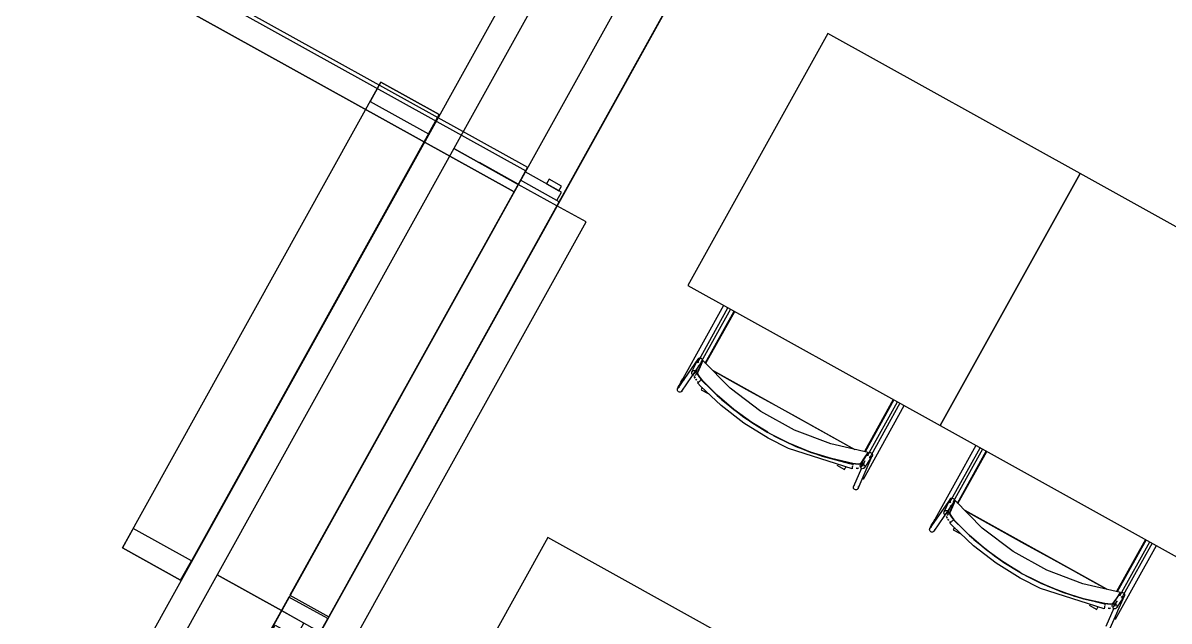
# Model space of a CAD drawing. Header units: metres. Extents: x 2.3 to 42.8, y 0.9 to 31.9.
# Drawn here: x 22.013 to 23.03, y 20.717 to 21.248 of the extents above; entities that cross this region are included whole.
import ezdxf

# ---------------------------------------------------------------- set-up
doc = ezdxf.new("R2010")
doc.units = ezdxf.units.M
doc.layers.add('ARREDI', color=9, linetype='Continuous')
doc.layers.add('PARETI_STRUTTURE', color=7, linetype='Continuous')

msp = doc.modelspace()

# ---------------------------------------------------------------- linework, layer by layer
at = {"layer": 'ARREDI'}
for points in [[(25.5648, 26.8977), (21.4984, 19.5741)], [(22.6182, 20.9459), (22.6438, 20.9919)], [(22.609, 20.9363), (22.6108, 20.9402), (22.6114, 20.9417)], [(22.6124, 20.9464), (22.6118, 20.9469), (22.6115, 20.9476), (22.6113, 20.9483), (22.6115, 20.949), (22.6117, 20.9495), (22.6117, 20.9495), (22.6119, 20.9497), (22.6124, 20.9501), (22.6131, 20.9504)], [(22.7563, 20.8568), (22.7596, 20.8617), (22.7629, 20.8666), (22.7295, 20.8741), (22.6975, 20.8863), (22.6675, 20.903), (22.6402, 20.9237), (22.6162, 20.9481), (22.6137, 20.9427), (22.6113, 20.9373), (22.6114, 20.9364), (22.6122, 20.9349), (22.6135, 20.933), (22.6151, 20.9311)], [(22.6121, 20.9431), (22.6125, 20.944)], [(22.6132, 20.9504), (22.6139, 20.9503), (22.6146, 20.9501), (22.6152, 20.9496), (22.6155, 20.9489), (22.6157, 20.9482), (22.6155, 20.9474)], [(22.6144, 20.9466), (22.6162, 20.9481)], [(22.5984, 20.9319), (22.5984, 20.9319), (22.5984, 20.9319), (22.5987, 20.9317), (22.5991, 20.9315)], [(22.5991, 20.9315), (22.5997, 20.9312)], [(22.608, 20.9351), (22.6073, 20.9353), (22.6067, 20.9358), (22.6064, 20.9364), (22.6062, 20.9372), (22.6062, 20.9372), (22.6064, 20.9379), (22.6064, 20.938), (22.6068, 20.9385), (22.6073, 20.939), (22.6081, 20.9392)], [(22.6081, 20.9392), (22.6088, 20.9392), (22.6095, 20.9389), (22.6101, 20.9384), (22.6104, 20.9378), (22.6106, 20.9371), (22.6104, 20.9364), (22.6104, 20.9362), (22.6101, 20.9357), (22.6095, 20.9353), (22.6088, 20.935)], [(22.6084, 20.9339), (22.6092, 20.9325)], [(22.6092, 20.9324), (22.6085, 20.9339)], [(22.6105, 20.9305), (22.6098, 20.9317)], [(22.6098, 20.9317), (22.6105, 20.9306)], [(22.6151, 20.9311), (22.6134, 20.9331), (22.6122, 20.9349), (22.6114, 20.9364), (22.6113, 20.9373)], [(22.6115, 20.9282), (22.6117, 20.9284), (22.6121, 20.9287), (22.6126, 20.9291), (22.6131, 20.9296), (22.6137, 20.9301)], [(22.6137, 20.9301), (22.6141, 20.9306), (22.6145, 20.9309), (22.6147, 20.931)], [(22.6736, 20.8845), (22.6594, 20.8931), (22.6436, 20.9046), (22.6288, 20.9173), (22.6151, 20.9311)], [(22.6152, 20.931), (22.6289, 20.9172), (22.6436, 20.9046), (22.6594, 20.8931), (22.6736, 20.8844)], [(22.6249, 20.9392), (22.6374, 20.9323), (22.6575, 20.9211), (22.6777, 20.9099), (22.6979, 20.8987), (22.7181, 20.8874), (22.7382, 20.8763), (22.7508, 20.8693)], [(22.7507, 20.8693), (22.6249, 20.9392)], [(22.596, 20.9202), (22.5953, 20.9202), (22.5946, 20.9204), (22.594, 20.9209), (22.5936, 20.9216), (22.5935, 20.9223), (22.5936, 20.9231), (22.5939, 20.9235), (22.5939, 20.9235), (22.594, 20.9237), (22.5946, 20.9242), (22.5953, 20.9244)], [(22.5978, 20.9222), (22.5977, 20.9215), (22.5975, 20.9211), (22.5975, 20.921), (22.5973, 20.9208), (22.5967, 20.9204), (22.596, 20.9202)], [(22.6121, 20.9287), (22.6114, 20.9295)], [(22.6115, 20.9282), (22.6115, 20.9282)], [(22.6156, 20.9241), (22.6152, 20.9235), (22.6149, 20.9229), (22.6146, 20.9225), (22.6145, 20.9223)], [(22.7855, 20.9132), (22.76, 20.8672)], [(22.6792, 20.8814), (22.6931, 20.8744)], [(22.6931, 20.8744), (22.6792, 20.8814)], [(22.6937, 20.8741), (22.7114, 20.8669), (22.73, 20.8611), (22.7489, 20.8568)], [(22.7491, 20.8567), (22.7301, 20.8611), (22.7115, 20.8669), (22.6937, 20.8741)], [(22.7599, 20.859), (22.7591, 20.8579), (22.7557, 20.853)], [(22.7629, 20.8666), (22.7625, 20.8636), (22.7629, 20.8666)], [(22.7627, 20.8657), (22.7632, 20.8662), (22.7639, 20.8665), (22.7647, 20.8666), (22.7654, 20.8663), (22.766, 20.8659), (22.7664, 20.8653)], [(22.7664, 20.8653), (22.7666, 20.8645), (22.7665, 20.8638), (22.7664, 20.8636), (22.7664, 20.8636), (22.7662, 20.8631), (22.7656, 20.8626), (22.7649, 20.8623), (22.7642, 20.8623), (22.7635, 20.8625)], [(22.842, 20.8217), (22.8675, 20.8677)], [(22.7418, 20.8516), (22.742, 20.8518), (22.7422, 20.8522), (22.7425, 20.8528), (22.7429, 20.8534)], [(22.7488, 20.8543), (22.7487, 20.8536), (22.7486, 20.8529), (22.7485, 20.8524), (22.7485, 20.8521), (22.7485, 20.8521), (22.7485, 20.8521), (22.7485, 20.8523)], [(22.7492, 20.8563), (22.7492, 20.8561), (22.7491, 20.8556), (22.749, 20.855)], [(22.7491, 20.8567), (22.7515, 20.8564), (22.7538, 20.8563), (22.7555, 20.8564), (22.7563, 20.8568)], [(22.7563, 20.8568), (22.7555, 20.8564), (22.7539, 20.8563), (22.7516, 20.8564), (22.7491, 20.8567)], [(22.7541, 20.8525), (22.7533, 20.8524), (22.752, 20.8525)], [(22.752, 20.8525), (22.7533, 20.8524)], [(22.7556, 20.8542), (22.7556, 20.8549), (22.7559, 20.8554), (22.756, 20.8555), (22.7565, 20.8561), (22.7565, 20.8561), (22.7572, 20.8563), (22.7579, 20.8564), (22.7586, 20.8561), (22.7592, 20.8557), (22.7596, 20.855)], [(22.7596, 20.855), (22.7598, 20.8543), (22.7597, 20.8536), (22.7595, 20.8531), (22.7594, 20.8529), (22.7589, 20.8525), (22.7589, 20.8524), (22.7582, 20.8522), (22.7575, 20.8521), (22.7567, 20.8523), (22.7561, 20.8528)], [(22.7572, 20.8437), (22.7578, 20.8434)], [(22.7578, 20.8434), (22.7583, 20.8431), (22.7585, 20.843)], [(22.7586, 20.843), (22.7586, 20.843)], [(22.7498, 20.8347), (22.7497, 20.8355), (22.7498, 20.8362), (22.7498, 20.8364), (22.7498, 20.8364), (22.7501, 20.8369), (22.7506, 20.8374)], [(22.7538, 20.8364), (22.754, 20.8357), (22.7539, 20.8349), (22.7538, 20.8347), (22.7538, 20.8347), (22.7536, 20.8343), (22.753, 20.8338), (22.7523, 20.8335), (22.7516, 20.8335), (22.7509, 20.8337), (22.7503, 20.8341), (22.7498, 20.8347)], [(22.8361, 20.8222), (22.8356, 20.8227), (22.8352, 20.8233), (22.8351, 20.8241), (22.8352, 20.8248), (22.8355, 20.8252), (22.8355, 20.8252), (22.8356, 20.8254), (22.8362, 20.8259), (22.8369, 20.8261)], [(22.98, 20.7325), (22.9833, 20.7374), (22.9866, 20.7424), (22.9532, 20.7499), (22.9212, 20.7621), (22.8913, 20.7788), (22.864, 20.7995), (22.8399, 20.8238), (22.8375, 20.8184), (22.8351, 20.813), (22.8352, 20.8122), (22.836, 20.8106), (22.8373, 20.8088), (22.8389, 20.8069)], [(22.8358, 20.8189), (22.8362, 20.8198)], [(22.8369, 20.8261), (22.8377, 20.8261), (22.8383, 20.8258), (22.8389, 20.8253), (22.8393, 20.8247), (22.8394, 20.8239), (22.8393, 20.8232)], [(22.8382, 20.8224), (22.8399, 20.8238)], [(22.8318, 20.8108), (22.8311, 20.8111), (22.8305, 20.8116), (22.8301, 20.8122), (22.83, 20.8129), (22.83, 20.813), (22.8301, 20.8137), (22.8302, 20.8138), (22.8305, 20.8143), (22.8311, 20.8147), (22.8318, 20.815)], [(22.8318, 20.815), (22.8326, 20.815), (22.8333, 20.8147), (22.8338, 20.8142), (22.8342, 20.8136), (22.8343, 20.8128), (22.8342, 20.8121), (22.8341, 20.812), (22.8338, 20.8115), (22.8332, 20.811), (22.8325, 20.8108)], [(22.833, 20.8082), (22.8322, 20.8097)], [(22.8322, 20.8097), (22.8329, 20.8082)], [(22.8328, 20.812), (22.8345, 20.816), (22.835, 20.8171)], [(22.8388, 20.8069), (22.8372, 20.8089), (22.8359, 20.8107), (22.8352, 20.8122), (22.835, 20.813)], [(22.8486, 20.815), (22.8612, 20.808), (22.8813, 20.7968), (22.9015, 20.7856), (22.9217, 20.7744), (22.9419, 20.7632), (22.962, 20.752), (22.9745, 20.7451)], [(22.9745, 20.7451), (22.8487, 20.815)], [(22.8198, 20.7959), (22.819, 20.7959), (22.8183, 20.7962), (22.8177, 20.7967), (22.8174, 20.7974), (22.8173, 20.7981), (22.8174, 20.7988), (22.8176, 20.7993), (22.8176, 20.7993), (22.8178, 20.7995), (22.8184, 20.7999), (22.8191, 20.8002)], [(22.8216, 20.798), (22.8214, 20.7973), (22.8212, 20.7968), (22.8212, 20.7968), (22.8211, 20.7966), (22.8205, 20.7962), (22.8198, 20.7959)], [(22.8221, 20.8077), (22.8221, 20.8077), (22.8222, 20.8077), (22.8224, 20.8075), (22.8229, 20.8073)], [(22.8229, 20.8073), (22.8235, 20.8069)], [(22.8343, 20.8063), (22.8335, 20.8074)], [(22.8335, 20.8074), (22.8342, 20.8064)], [(22.8358, 20.8045), (22.8351, 20.8053)], [(22.8352, 20.8039), (22.8355, 20.8041), (22.8358, 20.8045), (22.8363, 20.8049), (22.8369, 20.8054), (22.8374, 20.8059)], [(22.8352, 20.8039), (22.8352, 20.8039)], [(22.8374, 20.8059), (22.8379, 20.8063), (22.8382, 20.8066), (22.8384, 20.8068)], [(22.8393, 20.7999), (22.839, 20.7992), (22.8386, 20.7987), (22.8384, 20.7982), (22.8383, 20.798)], [(22.8974, 20.7602), (22.8831, 20.7689), (22.8673, 20.7804), (22.8525, 20.7931), (22.8388, 20.8069)], [(22.8389, 20.8068), (22.8526, 20.793), (22.8674, 20.7803), (22.8831, 20.7689), (22.8974, 20.7602)], [(23.0093, 20.789), (22.9837, 20.743)], [(22.9023, 20.7575), (22.9168, 20.7502)], [(22.9169, 20.7501), (22.9023, 20.7575)], [(22.9174, 20.7499), (22.9352, 20.7427), (22.9537, 20.7368), (22.9727, 20.7325)], [(22.9728, 20.7325), (22.9538, 20.7368), (22.9352, 20.7426), (22.9174, 20.7499)], [(22.9866, 20.7424), (22.9862, 20.7394), (22.9866, 20.7424)], [(22.9865, 20.7415), (22.987, 20.742), (22.9877, 20.7423), (22.9884, 20.7423), (22.9892, 20.7421), (22.9898, 20.7416), (22.9902, 20.741)], [(22.9902, 20.741), (22.9903, 20.7403), (22.9903, 20.7396), (22.9902, 20.7393), (22.9902, 20.7393), (22.9899, 20.7389), (22.9894, 20.7384), (22.9887, 20.7381), (22.9879, 20.738), (22.9872, 20.7383)], [(22.9656, 20.7273), (22.9657, 20.7276), (22.9659, 20.728), (22.9663, 20.7286), (22.9666, 20.7292)], [(22.9726, 20.7301), (22.9725, 20.7293), (22.9724, 20.7287), (22.9723, 20.7282), (22.9722, 20.7279), (22.9722, 20.7278), (22.9722, 20.7279), (22.9723, 20.7281)], [(22.973, 20.7321), (22.9729, 20.7319), (22.9728, 20.7314), (22.9727, 20.7308)], [(22.9728, 20.7325), (22.9752, 20.7322), (22.9775, 20.732), (22.9792, 20.7322), (22.98, 20.7325)], [(22.9801, 20.7325), (22.9793, 20.7322), (22.9776, 20.732), (22.9754, 20.7321), (22.9728, 20.7325)], [(22.9779, 20.7283), (22.977, 20.7282), (22.9758, 20.7283)], [(22.9758, 20.7283), (22.9771, 20.7282)], [(22.9793, 20.7299), (22.9794, 20.7307), (22.9796, 20.7312), (22.9797, 20.7313), (22.9802, 20.7318), (22.9803, 20.7318), (22.9809, 20.7321), (22.9817, 20.7321), (22.9824, 20.7319), (22.983, 20.7314), (22.9834, 20.7308)], [(22.9836, 20.7348), (22.9828, 20.7336), (22.9795, 20.7287)], [(22.9834, 20.7308), (22.9836, 20.7301), (22.9835, 20.7293), (22.9832, 20.7288), (22.9832, 20.7287), (22.9827, 20.7282), (22.9826, 20.7282), (22.982, 20.7279), (22.9812, 20.7279), (22.9805, 20.7281), (22.9799, 20.7286)], [(22.981, 20.7195), (22.9816, 20.7192)], [(22.9816, 20.7191), (22.982, 20.7189), (22.9823, 20.7188)], [(22.9823, 20.7187), (22.9823, 20.7187)]]:
    msp.add_lwpolyline(points, dxfattribs=at)
for points in [[(22.727, 21.2385), (22.6028, 21.0147), (22.8265, 20.8905), (22.9508, 21.1142)], [(22.3773, 21.1578), (22.1575, 20.7619), (22.1578, 20.7617), (22.3776, 21.1576)], [(22.9508, 21.1142), (22.8265, 20.8905), (23.0503, 20.7662), (23.1745, 20.99)], [(22.2497, 20.7399), (22.2842, 20.7208), (22.4886, 21.089), (22.4542, 21.1081)], [(22.4785, 20.791), (22.3543, 20.5672), (22.5781, 20.443), (22.7023, 20.6667)], [(22.2553, 20.703), (22.2621, 20.7151), (22.2421, 20.7262), (22.2319, 20.7079), (22.2331, 20.7072), (22.2366, 20.7134)]]:
    msp.add_lwpolyline(points, close=True, dxfattribs=at)
at = {"layer": 'PARETI_STRUTTURE'}
for points in [[(27.0359, 29.4946), (26.8009, 29.0712), (26.5715, 28.6581), (26.0663, 27.7483), (25.7055, 27.0984), (25.5016, 26.7313), (25.1408, 26.0813), (24.2731, 24.5187), (24.0437, 24.1056), (23.759, 23.5927), (23.3981, 22.9428), (22.7559, 21.7862), (22.395, 21.1362), (22.185, 20.7579), (21.9556, 20.3449), (21.4373, 19.4113), (21.0764, 18.7614), (20.5364, 17.7889), (20.1756, 17.139), (19.7671, 16.4034), (19.5378, 15.9903), (18.2075, 13.5945)], [(26.7902, 28.9173), (19.6512, 16.0599)], [(24.3647, 24.4678), (19.6293, 15.9394)], [(22.1532, 21.2961), (22.1387, 21.27), (22.4485, 21.098), (22.1387, 21.27), (22.1508, 21.2917), (22.6326, 21.4295), (22.4948, 21.9113), (22.5068, 21.933), (22.8167, 21.761)], [(22.4886, 21.089), (22.846, 21.7327)], [(22.149, 21.2886), (22.4589, 21.1166)], [(22.1508, 21.2917), (22.4606, 21.1197)], [(22.1011, 20.782), (22.3304, 21.1951)], [(22.3304, 21.1951), (22.3821, 21.1664)], [(22.3725, 21.1492), (22.1622, 20.7705)], [(22.395, 21.1362), (22.4522, 21.1045), (22.395, 21.1362), (22.185, 20.7579), (22.2421, 20.7262)], [(22.4177, 21.1236), (22.395, 21.1362)], [(22.4606, 21.1197), (22.4485, 21.098)], [(22.4583, 21.1155), (22.4542, 21.1081)], [(22.4865, 21.0901), (22.4906, 21.0976), (22.4583, 21.1155)], [(22.4866, 21.0854), (22.4522, 21.1045)], [(22.2765, 20.7071), (22.3024, 20.6928), (22.5124, 21.0711), (22.4866, 21.0854)], [(22.6345, 20.9971), (22.5984, 20.9319)], [(22.6112, 20.9461), (22.6383, 20.995)], [(22.6405, 20.9938), (22.6145, 20.947)], [(22.6188, 20.9457), (22.6443, 20.9917)], [(22.6117, 20.9495), (22.5939, 20.9235)], [(22.5975, 20.9211), (22.6153, 20.947)], [(22.6064, 20.938), (22.6115, 20.9487)], [(22.6154, 20.9468), (22.6153, 20.9467), (22.6153, 20.9466), (22.6152, 20.9464), (22.6152, 20.9463), (22.6151, 20.9462), (22.6151, 20.9461), (22.615, 20.946), (22.6149, 20.9459), (22.6149, 20.9457), (22.6148, 20.9456), (22.6148, 20.9455), (22.6147, 20.9454), (22.6146, 20.9453), (22.6146, 20.9451), (22.6145, 20.945), (22.6145, 20.9449), (22.6144, 20.9448), (22.6144, 20.9447), (22.6143, 20.9446), (22.6143, 20.9444), (22.6142, 20.9443), (22.6141, 20.9442), (22.6141, 20.9441), (22.614, 20.944), (22.614, 20.9438), (22.6139, 20.9437), (22.6139, 20.9436), (22.6138, 20.9435), (22.6138, 20.9434), (22.6137, 20.9433), (22.6136, 20.9431), (22.6136, 20.943), (22.6135, 20.9429), (22.6135, 20.9428), (22.6134, 20.9427), (22.6134, 20.9425), (22.6133, 20.9424), (22.6132, 20.9423), (22.6132, 20.9422), (22.6131, 20.9421), (22.6131, 20.9419), (22.613, 20.9418), (22.613, 20.9417), (22.6129, 20.9416), (22.6129, 20.9415), (22.6128, 20.9413), (22.6127, 20.9412), (22.6127, 20.9411), (22.6126, 20.941), (22.6126, 20.9409), (22.6125, 20.9408), (22.6125, 20.9406), (22.6124, 20.9405), (22.6124, 20.9404), (22.6123, 20.9403), (22.6122, 20.9402), (22.6122, 20.94), (22.6121, 20.9399), (22.6121, 20.9398), (22.612, 20.9397), (22.612, 20.9396), (22.6119, 20.9395), (22.6118, 20.9393), (22.6118, 20.9392), (22.6117, 20.9391), (22.6117, 20.939), (22.6116, 20.9389), (22.6116, 20.9388), (22.6115, 20.9386), (22.6115, 20.9385), (22.6114, 20.9384), (22.6113, 20.9383), (22.6113, 20.9382), (22.6112, 20.938), (22.6112, 20.9379), (22.6111, 20.9378), (22.6111, 20.9377), (22.611, 20.9376), (22.611, 20.9374), (22.6109, 20.9373), (22.6108, 20.9372), (22.6108, 20.9371), (22.6107, 20.937), (22.6107, 20.9368), (22.6106, 20.9367), (22.6106, 20.9366), (22.6105, 20.9365), (22.6104, 20.9364), (22.6104, 20.9363), (22.6104, 20.9362)], [(22.5937, 20.9233), (22.5943, 20.9245), (22.5951, 20.9259), (22.5966, 20.9288), (22.5984, 20.9319)], [(22.6107, 20.9402), (22.6098, 20.9386)], [(22.6147, 20.931), (22.6327, 20.9136), (22.6524, 20.898), (22.6735, 20.8845), (22.676, 20.8831)], [(22.6739, 20.8793), (22.6525, 20.8926), (22.6324, 20.9081), (22.6141, 20.9254), (22.6115, 20.9282)], [(22.6145, 20.9222), (22.6207, 20.9188)], [(22.785, 20.9135), (22.7594, 20.8674)], [(22.7625, 20.8641), (22.7888, 20.9114)], [(22.791, 20.9102), (22.7653, 20.8641)], [(22.7586, 20.843), (22.7947, 20.9081)], [(22.7485, 20.8521), (22.692, 20.8702), (22.674, 20.8793)], [(22.676, 20.8831), (22.6985, 20.872), (22.722, 20.8633), (22.7463, 20.8569), (22.7492, 20.8563)], [(22.8583, 20.8728), (22.8221, 20.8077)], [(22.8349, 20.8218), (22.8621, 20.8707)], [(22.8642, 20.8695), (22.8383, 20.8228)], [(22.7538, 20.8347), (22.7664, 20.8636)], [(22.7559, 20.8554), (22.7622, 20.8653)], [(22.7664, 20.8636), (22.7659, 20.8629), (22.7658, 20.8628), (22.7657, 20.8627), (22.7657, 20.8626), (22.7656, 20.8625), (22.7655, 20.8624), (22.7654, 20.8623), (22.7654, 20.8622), (22.7653, 20.8621), (22.7652, 20.862), (22.7652, 20.8618), (22.7651, 20.8617), (22.765, 20.8616), (22.7649, 20.8615), (22.7649, 20.8614), (22.7648, 20.8613), (22.7647, 20.8612), (22.7647, 20.8611), (22.7646, 20.861), (22.7645, 20.8608), (22.7644, 20.8607), (22.7644, 20.8606), (22.7643, 20.8605), (22.7642, 20.8604), (22.7642, 20.8603), (22.7641, 20.8602), (22.764, 20.8601), (22.7639, 20.86), (22.7639, 20.8599), (22.7638, 20.8597), (22.7637, 20.8596), (22.7637, 20.8595), (22.7636, 20.8594), (22.7635, 20.8593), (22.7634, 20.8592), (22.7634, 20.8591), (22.7633, 20.859), (22.7632, 20.8589), (22.7632, 20.8587), (22.7631, 20.8586), (22.763, 20.8585), (22.7629, 20.8584), (22.7629, 20.8583), (22.7628, 20.8582), (22.7627, 20.8581), (22.7627, 20.858), (22.7626, 20.8579), (22.7625, 20.8578), (22.7625, 20.8576), (22.7624, 20.8575), (22.7623, 20.8574), (22.7622, 20.8573), (22.7622, 20.8572), (22.7621, 20.8571), (22.762, 20.857), (22.762, 20.8569), (22.7619, 20.8568), (22.7618, 20.8566), (22.7618, 20.8565), (22.7617, 20.8564), (22.7616, 20.8563), (22.7615, 20.8562), (22.7615, 20.8561), (22.7614, 20.856), (22.7613, 20.8559), (22.7613, 20.8558), (22.7612, 20.8557), (22.7611, 20.8555), (22.761, 20.8554), (22.761, 20.8553), (22.7609, 20.8552), (22.7608, 20.8551), (22.7608, 20.855), (22.7607, 20.8549), (22.7606, 20.8548), (22.7605, 20.8547), (22.7605, 20.8545), (22.7604, 20.8545), (22.7603, 20.8543), (22.7603, 20.8542), (22.7602, 20.8541), (22.7601, 20.854), (22.76, 20.8539), (22.76, 20.8538), (22.7599, 20.8537), (22.7598, 20.8536), (22.7598, 20.8535), (22.7597, 20.8533), (22.7596, 20.8532), (22.7595, 20.8531), (22.7595, 20.853)], [(22.7624, 20.8653), (22.762, 20.8643)], [(22.7652, 20.8639), (22.7638, 20.8613)], [(22.8424, 20.8213), (22.868, 20.8674)], [(22.7351, 20.8552), (22.7418, 20.8515)], [(22.7569, 20.8527), (22.7498, 20.8364)], [(22.7595, 20.8585), (22.7576, 20.8542)], [(22.7581, 20.8562), (22.7586, 20.8571)], [(22.8355, 20.8252), (22.8176, 20.7993)], [(22.8212, 20.7968), (22.839, 20.8228)], [(22.8302, 20.8138), (22.8352, 20.8244)], [(22.8391, 20.8226), (22.8391, 20.8224), (22.839, 20.8223), (22.839, 20.8222), (22.8389, 20.8221), (22.8389, 20.822), (22.8388, 20.8219), (22.8387, 20.8217), (22.8387, 20.8216), (22.8386, 20.8215), (22.8386, 20.8214), (22.8385, 20.8213), (22.8385, 20.8212), (22.8384, 20.821), (22.8383, 20.8209), (22.8383, 20.8208), (22.8382, 20.8207), (22.8382, 20.8206), (22.8381, 20.8204), (22.8381, 20.8203), (22.838, 20.8202), (22.838, 20.8201), (22.8379, 20.82), (22.8378, 20.8198), (22.8378, 20.8197), (22.8377, 20.8196), (22.8377, 20.8195), (22.8376, 20.8194), (22.8376, 20.8192), (22.8375, 20.8191), (22.8375, 20.819), (22.8374, 20.8189), (22.8373, 20.8188), (22.8373, 20.8187), (22.8372, 20.8185), (22.8372, 20.8184), (22.8371, 20.8183), (22.8371, 20.8182), (22.837, 20.8181), (22.8369, 20.8179), (22.8369, 20.8178), (22.8368, 20.8177), (22.8368, 20.8176), (22.8367, 20.8175), (22.8367, 20.8173), (22.8366, 20.8172), (22.8366, 20.8171), (22.8365, 20.817), (22.8364, 20.8169), (22.8364, 20.8168), (22.8363, 20.8166), (22.8363, 20.8165), (22.8362, 20.8164), (22.8362, 20.8163), (22.8361, 20.8162), (22.8361, 20.8161), (22.836, 20.8159), (22.8359, 20.8158), (22.8359, 20.8157), (22.8358, 20.8156), (22.8358, 20.8155), (22.8357, 20.8153), (22.8357, 20.8152), (22.8356, 20.8151), (22.8355, 20.815), (22.8355, 20.8149), (22.8354, 20.8147), (22.8354, 20.8146), (22.8353, 20.8145), (22.8353, 20.8144), (22.8352, 20.8143), (22.8352, 20.8142), (22.8351, 20.814), (22.835, 20.8139), (22.835, 20.8138), (22.8349, 20.8137), (22.8349, 20.8136), (22.8348, 20.8134), (22.8348, 20.8133), (22.8347, 20.8132), (22.8347, 20.8131), (22.8346, 20.813), (22.8345, 20.8128), (22.8345, 20.8127), (22.8344, 20.8126), (22.8344, 20.8125), (22.8343, 20.8124), (22.8342, 20.8122), (22.8342, 20.8121), (22.8341, 20.812), (22.8341, 20.812)], [(22.8345, 20.816), (22.8336, 20.8143)], [(22.8175, 20.799), (22.8181, 20.8002), (22.8188, 20.8017), (22.8204, 20.8045), (22.8221, 20.8077)], [(22.8977, 20.755), (22.8762, 20.7684), (22.8562, 20.7838), (22.8378, 20.8012), (22.8352, 20.8039)], [(22.8383, 20.798), (22.8445, 20.7945)], [(22.8384, 20.8068), (22.8565, 20.7893), (22.8761, 20.7738), (22.8973, 20.7602), (22.8998, 20.7588)], [(23.0088, 20.7893), (22.9831, 20.7431)], [(22.1527, 20.7533), (22.1011, 20.782)], [(22.9823, 20.7187), (23.0185, 20.7839)], [(22.9863, 20.7399), (23.0126, 20.7872)], [(23.0147, 20.786), (22.9891, 20.7398)], [(22.8998, 20.7588), (22.9223, 20.7478), (22.9458, 20.739), (22.97, 20.7327), (22.973, 20.7321)], [(22.9722, 20.7278), (22.9158, 20.7459), (22.8977, 20.7551)], [(22.2488, 20.7382), (22.1274, 20.5197)], [(22.9776, 20.7105), (22.9902, 20.7393)], [(22.9796, 20.7312), (22.986, 20.741)], [(22.9902, 20.7393), (22.9896, 20.7387), (22.9895, 20.7386), (22.9895, 20.7385), (22.9894, 20.7384), (22.9893, 20.7383), (22.9893, 20.7381), (22.9892, 20.738), (22.9891, 20.7379), (22.989, 20.7378), (22.989, 20.7377), (22.9889, 20.7376), (22.9888, 20.7375), (22.9888, 20.7374), (22.9887, 20.7373), (22.9886, 20.7372), (22.9885, 20.737), (22.9885, 20.7369), (22.9884, 20.7368), (22.9883, 20.7367), (22.9883, 20.7366), (22.9882, 20.7365), (22.9881, 20.7364), (22.9881, 20.7363), (22.988, 20.7362), (22.9879, 20.7361), (22.9878, 20.736), (22.9878, 20.7358), (22.9877, 20.7357), (22.9876, 20.7356), (22.9876, 20.7355), (22.9875, 20.7354), (22.9874, 20.7353), (22.9873, 20.7352), (22.9873, 20.7351), (22.9872, 20.735), (22.9871, 20.7348), (22.9871, 20.7347), (22.987, 20.7346), (22.9869, 20.7345), (22.9869, 20.7344), (22.9868, 20.7343), (22.9867, 20.7342), (22.9866, 20.7341), (22.9866, 20.734), (22.9865, 20.7339), (22.9864, 20.7337), (22.9864, 20.7336), (22.9863, 20.7335), (22.9862, 20.7334), (22.9861, 20.7333), (22.9861, 20.7332), (22.986, 20.7331), (22.9859, 20.733), (22.9859, 20.7329), (22.9858, 20.7327), (22.9857, 20.7326), (22.9856, 20.7325), (22.9856, 20.7324), (22.9855, 20.7323), (22.9854, 20.7322), (22.9854, 20.7321), (22.9853, 20.732), (22.9852, 20.7319), (22.9851, 20.7318), (22.9851, 20.7316), (22.985, 20.7315), (22.9849, 20.7314), (22.9849, 20.7313), (22.9848, 20.7312), (22.9847, 20.7311), (22.9846, 20.731), (22.9846, 20.7309), (22.9845, 20.7308), (22.9844, 20.7306), (22.9844, 20.7305), (22.9843, 20.7304), (22.9842, 20.7303), (22.9842, 20.7302), (22.9841, 20.7301), (22.984, 20.73), (22.9839, 20.7299), (22.9839, 20.7298), (22.9838, 20.7297), (22.9837, 20.7295), (22.9837, 20.7294), (22.9836, 20.7293), (22.9835, 20.7292), (22.9834, 20.7291), (22.9834, 20.729), (22.9833, 20.7289), (22.9833, 20.7288)], [(22.9862, 20.7411), (22.9858, 20.7401)], [(22.989, 20.7396), (22.9876, 20.7371)], [(22.9589, 20.731), (22.9656, 20.7273)], [(22.9807, 20.7285), (22.9736, 20.7122)], [(22.9832, 20.7342), (22.9814, 20.73)], [(22.9819, 20.732), (22.9824, 20.7329)]]:
    msp.add_lwpolyline(points, dxfattribs=at)
for points in [[(22.3304, 21.1951), (22.3209, 21.1779), (22.3725, 21.1492), (22.3821, 21.1664)], [(22.4522, 21.1047), (22.4178, 21.1238)], [(22.2497, 20.7399), (22.2842, 20.7208), (22.4886, 21.089), (22.4542, 21.1081)], [(22.4774, 21.1049), (22.4884, 21.0988), (22.4907, 21.1029), (22.4797, 21.109)], [(22.1106, 20.7992), (22.1011, 20.782), (22.1527, 20.7533), (22.1623, 20.7705)], [(22.2421, 20.7262), (22.185, 20.7579)], [(22.2488, 20.7382), (22.2421, 20.7262), (22.2765, 20.7071), (22.2832, 20.7191)], [(22.2421, 20.7262), (22.0128, 20.3131), (22.0327, 20.302), (22.2621, 20.7151)]]:
    msp.add_lwpolyline(points, close=True, dxfattribs=at)

doc.saveas('drawing.dxf')
